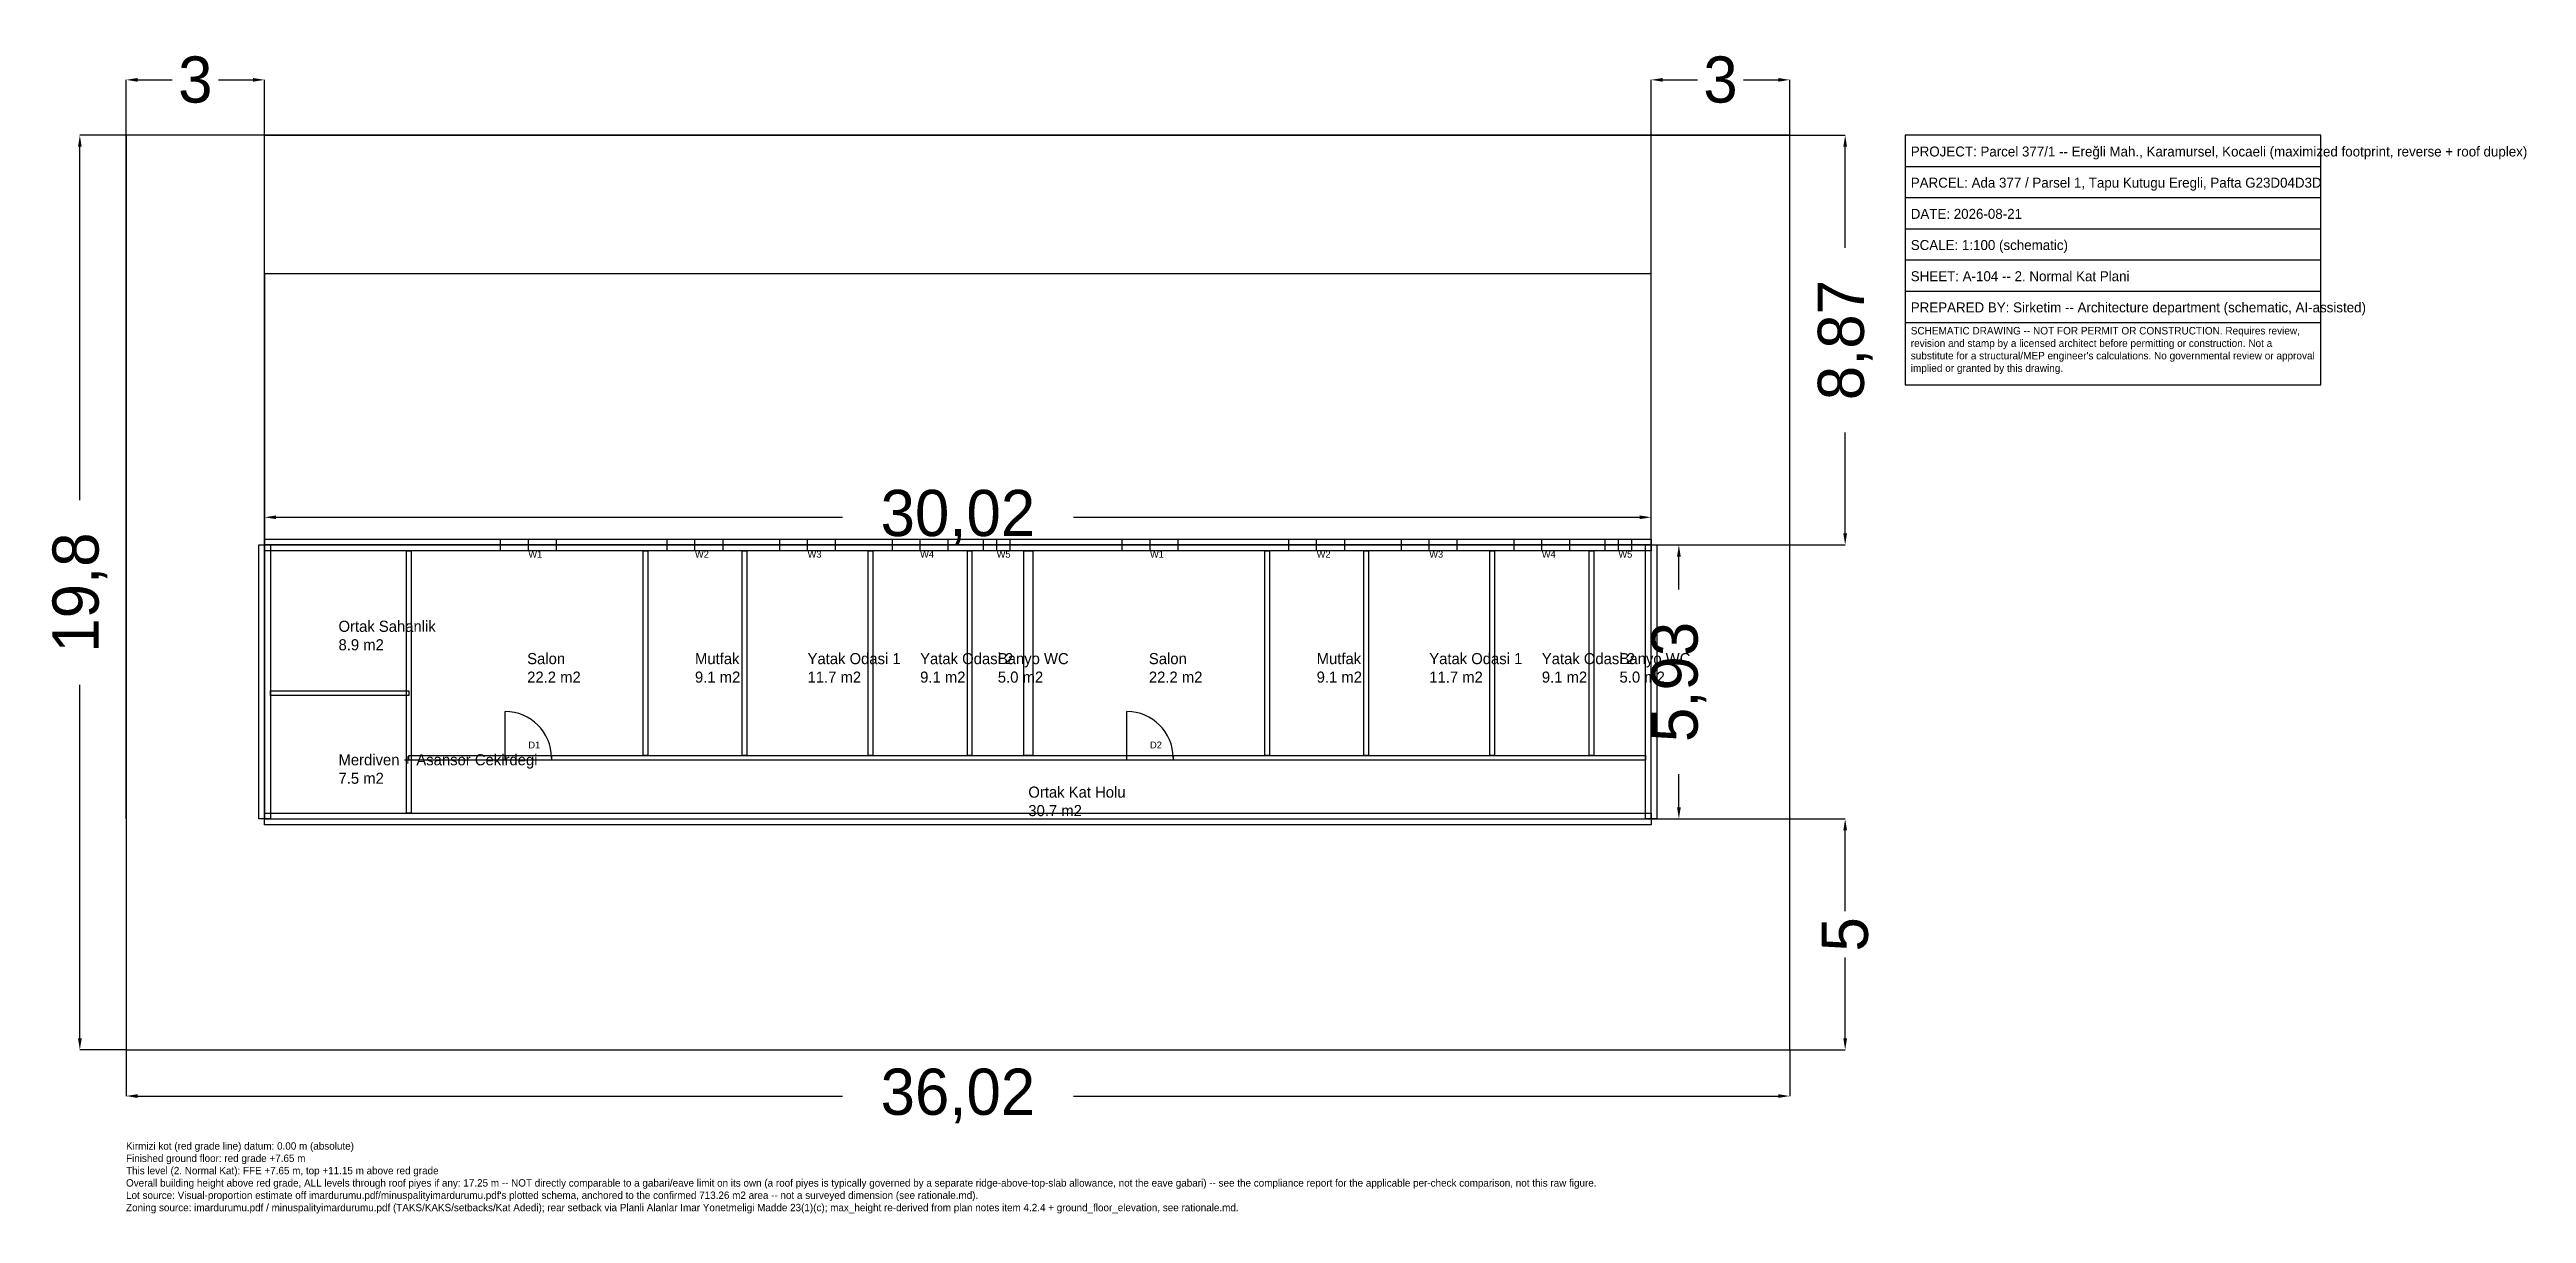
# Model space of a CAD drawing. Header units: metres. Extents: x -1.7 to 52, y -3.5 to 21.7.
import ezdxf

# ---------------------------------------------------------------- set-up
doc = ezdxf.new("R2010")
doc.units = ezdxf.units.M
for name, color, linetype in [('A-ANNO-DIMS', 6, 'Continuous'), ('A-ANNO-NOTE', 7, 'Continuous'), ('A-ANNO-NPLT', 8, 'Continuous'), ('A-ANNO-TTLB', 7, 'Continuous'), ('A-AREA-IDEN', 2, 'Continuous'), ('A-AREA-PLAN', 4, 'Continuous'), ('A-DOOR', 3, 'Continuous'), ('A-GLAZ', 5, 'Continuous'), ('A-WALL', 7, 'Continuous'), ('A-WALL-INTR', 7, 'Continuous'), ('C-PROP', 1, 'Continuous'), ('Z-DATA-NOPLOT', 8, 'Continuous')]:
    doc.layers.add(name, color=color, linetype=linetype)
doc.dimstyles.get("Standard").update_dxf_attribs({"dimtxt": 2.5, "dimasz": 2.5, "dimexe": 1.25, "dimexo": 0.625, "dimtad": 1, "dimtxsty": 'Standard', "dimcen": 2.5, "dimazin": 3, "dimtfac": 1, "dimtmove": 0, "dimatfit": 3, "dimarcsym": 0})

# ---------------------------------------------------------------- blocks, each defined once
blk = doc.blocks.new('_CLOSEDFILLED')
at = {"color": 0, "linetype": 'ByBlock'}
blk.add_solid([(-1, 0.16), (0, 0), (-1, -0.16)], dxfattribs=at)
blk = doc.blocks.new('*D0')
for p, q in [((0, 0), (0, -1)), ((36.02, 0), (36.02, -1)), ((0.25, -1), (15.51, -1)), ((20.51, -1), (35.77, -1))]:
    blk.add_line(p, q)
at = {"layer": 'Defpoints'}
for p in [(0, 0), (36.02, 0), (0, -1)]:
    blk.add_point(p, dxfattribs=at)
at = {"layer": 'A-ANNO-DIMS', "xscale": 0.25, "yscale": 0.25, "rotation": 180}
blk.add_blockref('_CLOSEDFILLED', (0, -1), dxfattribs=at)
at = {"layer": 'A-ANNO-DIMS', "xscale": 0.25, "yscale": 0.25}
blk.add_blockref('_CLOSEDFILLED', (36.02, -1), dxfattribs=at)
at = {"layer": 'A-ANNO-DIMS', "insert": (18.01, -1), "char_height": 1, "attachment_point": 5}
blk.add_mtext('36,02', dxfattribs=at)
blk = doc.blocks.new('*D2')
for p, q in [((0, 19.8), (-1, 19.8)), ((-1, 11.9), (-1, 19.55)), ((-1, 0.25), (-1, 7.9)), ((0, 0), (-1, 0))]:
    blk.add_line(p, q)
at = {"layer": 'Defpoints'}
for p in [(0, 19.8), (-1, 0), (0, 0)]:
    blk.add_point(p, dxfattribs=at)
at = {"layer": 'A-ANNO-DIMS', "xscale": 0.25, "yscale": 0.25}
for p, rotation in [((-1, 19.8), 90), ((-1, 0), 270)]:
    blk.add_blockref('_CLOSEDFILLED', p, dxfattribs=dict(at, rotation=rotation))
at = {"layer": 'A-ANNO-DIMS', "insert": (-1, 9.9), "char_height": 1, "attachment_point": 5, "rotation": 90}
blk.add_mtext('19,8', dxfattribs=at)
blk = doc.blocks.new('*D3')
for p, q in [((3, 10.93), (3, 11.53)), ((3.25, 11.53), (15.51, 11.53)), ((20.51, 11.53), (32.77, 11.53)), ((33.02, 10.93), (33.02, 11.53))]:
    blk.add_line(p, q)
at = {"layer": 'Defpoints'}
for p in [(3, 11.53), (3, 10.93), (33.02, 10.93)]:
    blk.add_point(p, dxfattribs=at)
at = {"layer": 'A-ANNO-DIMS', "xscale": 0.25, "yscale": 0.25, "rotation": 180}
blk.add_blockref('_CLOSEDFILLED', (3, 11.53), dxfattribs=at)
at = {"layer": 'A-ANNO-DIMS', "xscale": 0.25, "yscale": 0.25}
blk.add_blockref('_CLOSEDFILLED', (33.02, 11.53), dxfattribs=at)
at = {"layer": 'A-ANNO-DIMS', "insert": (18.01, 11.53), "char_height": 1, "attachment_point": 5}
blk.add_mtext('30,02', dxfattribs=at)
blk = doc.blocks.new('*D4')
for p, q in [((33.02, 10.93), (33.62, 10.93)), ((33.62, 9.965), (33.62, 10.68)), ((33.62, 5.25), (33.62, 5.965)), ((33.02, 5), (33.62, 5))]:
    blk.add_line(p, q)
at = {"layer": 'Defpoints'}
for p in [(33.02, 10.93), (33.02, 5), (33.62, 5)]:
    blk.add_point(p, dxfattribs=at)
at = {"layer": 'A-ANNO-DIMS', "xscale": 0.25, "yscale": 0.25}
for p, rotation in [((33.62, 10.93), 90), ((33.62, 5), 270)]:
    blk.add_blockref('_CLOSEDFILLED', p, dxfattribs=dict(at, rotation=rotation))
at = {"layer": 'A-ANNO-DIMS', "insert": (33.62, 7.965), "char_height": 1, "attachment_point": 5, "rotation": 90}
blk.add_mtext('5,93', dxfattribs=at)
blk = doc.blocks.new('*D5')
for p, q in [((3, 5), (37.22, 5)), ((37.22, 3), (37.22, 4.75)), ((37.22, 0.25), (37.22, 2)), ((3, 0), (37.22, 0))]:
    blk.add_line(p, q)
at = {"layer": 'Defpoints'}
for p in [(3, 5), (3, 0), (37.22, 0)]:
    blk.add_point(p, dxfattribs=at)
at = {"layer": 'A-ANNO-DIMS', "xscale": 0.25, "yscale": 0.25}
for p, rotation in [((37.22, 5), 90), ((37.22, 0), 270)]:
    blk.add_blockref('_CLOSEDFILLED', p, dxfattribs=dict(at, rotation=rotation))
at = {"layer": 'A-ANNO-DIMS', "insert": (37.22, 2.5), "char_height": 1, "attachment_point": 5, "rotation": 90}
blk.add_mtext('5', dxfattribs=at)
blk = doc.blocks.new('*D6')
for p, q in [((3, 19.8), (37.22, 19.8)), ((37.22, 17.365), (37.22, 19.55)), ((37.22, 11.18), (37.22, 13.365)), ((3, 10.93), (37.22, 10.93))]:
    blk.add_line(p, q)
at = {"layer": 'Defpoints'}
for p in [(3, 19.8), (3, 10.93), (37.22, 10.93)]:
    blk.add_point(p, dxfattribs=at)
at = {"layer": 'A-ANNO-DIMS', "xscale": 0.25, "yscale": 0.25}
for p, rotation in [((37.22, 19.8), 90), ((37.22, 10.93), 270)]:
    blk.add_blockref('_CLOSEDFILLED', p, dxfattribs=dict(at, rotation=rotation))
at = {"layer": 'A-ANNO-DIMS', "insert": (37.22, 15.365), "char_height": 1, "attachment_point": 5, "rotation": 90}
blk.add_mtext('8,87', dxfattribs=at)
blk = doc.blocks.new('*D7')
for p, q in [((0, 5), (0, 21)), ((0.25, 21), (1, 21)), ((2, 21), (2.75, 21)), ((3, 5), (3, 21))]:
    blk.add_line(p, q)
at = {"layer": 'Defpoints'}
for p in [(0, 21), (0, 5), (3, 5)]:
    blk.add_point(p, dxfattribs=at)
at = {"layer": 'A-ANNO-DIMS', "xscale": 0.25, "yscale": 0.25, "rotation": 180}
blk.add_blockref('_CLOSEDFILLED', (0, 21), dxfattribs=at)
at = {"layer": 'A-ANNO-DIMS', "xscale": 0.25, "yscale": 0.25}
blk.add_blockref('_CLOSEDFILLED', (3, 21), dxfattribs=at)
at = {"layer": 'A-ANNO-DIMS', "insert": (1.5, 21), "char_height": 1, "attachment_point": 5}
blk.add_mtext('3', dxfattribs=at)
blk = doc.blocks.new('*D8')
for p, q in [((33.02, 5), (33.02, 21)), ((33.27, 21), (34.02, 21)), ((35.02, 21), (35.77, 21)), ((36.02, 5), (36.02, 21))]:
    blk.add_line(p, q)
at = {"layer": 'Defpoints'}
for p in [(33.02, 21), (33.02, 5), (36.02, 5)]:
    blk.add_point(p, dxfattribs=at)
at = {"layer": 'A-ANNO-DIMS', "xscale": 0.25, "yscale": 0.25, "rotation": 180}
blk.add_blockref('_CLOSEDFILLED', (33.02, 21), dxfattribs=at)
at = {"layer": 'A-ANNO-DIMS', "xscale": 0.25, "yscale": 0.25}
blk.add_blockref('_CLOSEDFILLED', (36.02, 21), dxfattribs=at)
at = {"layer": 'A-ANNO-DIMS', "insert": (34.52, 21), "char_height": 1, "attachment_point": 5}
blk.add_mtext('3', dxfattribs=at)

msp = doc.modelspace()

# ---------------------------------------------------------------- linework, layer by layer
at = {"layer": 'A-ANNO-NPLT'}
msp.add_lwpolyline([(3, 5), (33.02, 5), (33.02, 16.8), (3, 16.8)], close=True, dxfattribs=at)
at = {"layer": 'A-ANNO-TTLB'}
for p, q in [((38.52, 19.125), (47.52, 19.125)), ((38.52, 18.45), (47.52, 18.45)), ((38.52, 17.775), (47.52, 17.775)), ((38.52, 17.1), (47.52, 17.1)), ((38.52, 16.425), (47.52, 16.425)), ((38.52, 15.75), (47.52, 15.75))]:
    msp.add_line(p, q, dxfattribs=at)
msp.add_lwpolyline([(38.52, 14.4), (47.52, 14.4), (47.52, 19.8), (38.52, 19.8)], close=True, dxfattribs=at)
at = {"layer": 'A-AREA-IDEN'}
for points in [[(3.125, 7.775), (6.075, 7.775), (6.075, 10.805), (3.125, 10.805)], [(6.175, 6.375), (11.195, 6.375), (11.195, 10.805), (6.175, 10.805)], [(11.295, 6.375), (13.34, 6.375), (13.34, 10.805), (11.295, 10.805)], [(13.44, 6.375), (16.07, 6.375), (16.07, 10.805), (13.44, 10.805)], [(16.17, 6.375), (18.215, 6.375), (18.215, 10.805), (16.17, 10.805)], [(18.315, 6.375), (19.435, 6.375), (19.435, 10.805), (18.315, 10.805)], [(19.635, 6.375), (24.655, 6.375), (24.655, 10.805), (19.635, 10.805)], [(24.755, 6.375), (26.8, 6.375), (26.8, 10.805), (24.755, 10.805)], [(26.9, 6.375), (29.53, 6.375), (29.53, 10.805), (26.9, 10.805)], [(29.63, 6.375), (31.675, 6.375), (31.675, 10.805), (29.63, 10.805)], [(31.775, 6.375), (32.895, 6.375), (32.895, 10.805), (31.775, 10.805)], [(3.125, 5.125), (6.075, 5.125), (6.075, 7.675), (3.125, 7.675)], [(6.175, 5.125), (32.895, 5.125), (32.895, 6.275), (6.175, 6.275)]]:
    msp.add_lwpolyline(points, close=True, dxfattribs=at)
at = {"layer": 'A-AREA-PLAN'}
msp.add_lwpolyline([(3, 5), (33.02, 5), (33.02, 10.93), (3, 10.93)], close=True, dxfattribs=at)
at = {"layer": 'A-DOOR'}
for p, q in [((8.21, 6.325), (8.21, 7.325)), ((21.67, 6.325), (21.67, 7.325))]:
    msp.add_line(p, q, dxfattribs=at)
for points in [[(8.21, 6.375), (9.21, 6.375), (9.21, 6.275), (8.21, 6.275)], [(21.67, 6.375), (22.67, 6.375), (22.67, 6.275), (21.67, 6.275)]]:
    msp.add_lwpolyline(points, close=True, dxfattribs=at)
for centre in [(8.21, 6.325), (21.67, 6.325)]:
    msp.add_arc(centre, 1, 0, 90, dxfattribs=at)
at = {"layer": 'A-GLAZ'}
for p, q in [((8.71, 10.805), (8.71, 11.055)), ((12.3175, 10.805), (12.3175, 11.055)), ((14.755, 10.805), (14.755, 11.055)), ((17.1925, 10.805), (17.1925, 11.055)), ((18.85, 10.805), (18.85, 11.055)), ((22.17, 10.805), (22.17, 11.055)), ((25.7775, 10.805), (25.7775, 11.055)), ((28.215, 10.805), (28.215, 11.055)), ((30.6525, 10.805), (30.6525, 11.055)), ((32.31, 10.805), (32.31, 11.055))]:
    msp.add_line(p, q, dxfattribs=at)
for points in [[(9.31, 10.805), (8.11, 10.805), (8.11, 11.055), (9.31, 11.055)], [(12.9175, 10.805), (11.7175, 10.805), (11.7175, 11.055), (12.9175, 11.055)], [(15.355, 10.805), (14.155, 10.805), (14.155, 11.055), (15.355, 11.055)], [(17.7925, 10.805), (16.5925, 10.805), (16.5925, 11.055), (17.7925, 11.055)], [(19.135, 10.805), (18.565, 10.805), (18.565, 11.055), (19.135, 11.055)], [(22.77, 10.805), (21.57, 10.805), (21.57, 11.055), (22.77, 11.055)], [(26.3775, 10.805), (25.1775, 10.805), (25.1775, 11.055), (26.3775, 11.055)], [(28.815, 10.805), (27.615, 10.805), (27.615, 11.055), (28.815, 11.055)], [(31.2525, 10.805), (30.0525, 10.805), (30.0525, 11.055), (31.2525, 11.055)], [(32.595, 10.805), (32.025, 10.805), (32.025, 11.055), (32.595, 11.055)]]:
    msp.add_lwpolyline(points, close=True, dxfattribs=at)
at = {"layer": 'A-WALL'}
for points in [[(3.125, 10.93), (3.125, 5), (2.875, 5), (2.875, 10.93)], [(33.02, 10.805), (3, 10.805), (3, 11.055), (33.02, 11.055)], [(32.895, 5), (32.895, 10.93), (33.145, 10.93), (33.145, 5)], [(3, 5.125), (33.02, 5.125), (33.02, 4.875), (3, 4.875)]]:
    msp.add_lwpolyline(points, close=True, dxfattribs=at)
at = {"layer": 'A-WALL-INTR'}
for points in [[(6.075, 5.125), (6.075, 10.805), (6.175, 10.805), (6.175, 5.125)], [(11.195, 6.375), (11.195, 10.805), (11.295, 10.805), (11.295, 6.375)], [(13.34, 6.375), (13.34, 10.805), (13.44, 10.805), (13.44, 6.375)], [(16.07, 6.375), (16.07, 10.805), (16.17, 10.805), (16.17, 6.375)], [(18.215, 6.375), (18.215, 10.805), (18.315, 10.805), (18.315, 6.375)], [(19.435, 6.375), (19.435, 10.805), (19.635, 10.805), (19.635, 6.375)], [(24.655, 6.375), (24.655, 10.805), (24.755, 10.805), (24.755, 6.375)], [(26.8, 6.375), (26.8, 10.805), (26.9, 10.805), (26.9, 6.375)], [(29.53, 6.375), (29.53, 10.805), (29.63, 10.805), (29.63, 6.375)], [(31.675, 6.375), (31.675, 10.805), (31.775, 10.805), (31.775, 6.375)], [(3.125, 7.775), (6.125, 7.775), (6.125, 7.675), (3.125, 7.675)], [(6.125, 6.375), (32.895, 6.375), (32.895, 6.275), (6.125, 6.275)]]:
    msp.add_lwpolyline(points, close=True, dxfattribs=at)
at = {"layer": 'C-PROP'}
msp.add_lwpolyline([(0, 0), (36.02, 0), (36.02, 19.8), (0, 19.8)], close=True, dxfattribs=at)
at = {"layer": 'Z-DATA-NOPLOT'}
msp.add_point((0, 0), dxfattribs=at)

# ---------------------------------------------------------------- texts
at = {"layer": 'A-ANNO-NOTE', "insert": (0, -2), "char_height": 0.16, "attachment_point": 1}
msp.add_mtext("Kirmizi kot (red grade line) datum: 0.00 m (absolute)\\PFinished ground floor: red grade +7.65 m\\PThis level (2. Normal Kat): FFE +7.65 m, top +11.15 m above red grade\\POverall building height above red grade, ALL levels through roof piyes if any: 17.25 m -- NOT directly comparable to a gabari/eave limit on its own (a roof piyes is typically governed by a separate ridge-above-top-slab allowance, not the eave gabari) -- see the compliance report for the applicable per-check comparison, not this raw figure.\\PLot source: Visual-proportion estimate off imardurumu.pdf/minuspalityimardurumu.pdf's plotted schema, anchored to the confirmed 713.26 m2 area -- not a surveyed dimension (see rationale.md).\\PZoning source: imardurumu.pdf / minuspalityimardurumu.pdf (TAKS/KAKS/setbacks/Kat Adedi); rear setback via Planli Alanlar Imar Yonetmeligi Madde 23(1)(c); max_height re-derived from plan notes item 4.2.4 + ground_floor_elevation, see rationale.md.", dxfattribs=at)
at = {"layer": 'A-ANNO-TTLB'}
for s, p in [('PROJECT: Parcel 377/1 -- Ereğli Mah., Karamursel, Kocaeli (maximized footprint, reverse + roof duplex)', (38.64, 19.341)), ('PARCEL: Ada 377 / Parsel 1, Tapu Kutugu Eregli, Pafta G23D04D3D', (38.64, 18.666)), ('DATE: 2026-08-21', (38.64, 17.991)), ('SCALE: 1:100 (schematic)', (38.64, 17.316)), ('SHEET: A-104 -- 2. Normal Kat Plani', (38.64, 16.641)), ('PREPARED BY: Sirketim -- Architecture department (schematic, AI-assisted)', (38.64, 15.966))]:
    msp.add_text(s, height=0.216, dxfattribs=at).set_placement(p)
at = {"layer": 'A-ANNO-TTLB', "insert": (38.64, 15.65), "char_height": 0.162, "width": 8.76, "attachment_point": 1}
msp.add_mtext("SCHEMATIC DRAWING -- NOT FOR PERMIT OR CONSTRUCTION. Requires review, revision and stamp by a licensed architect before permitting or construction. Not a substitute for a structural/MEP engineer's calculations. No governmental review or approval implied or granted by this drawing.", dxfattribs=at)
at = {"layer": 'A-AREA-IDEN', "char_height": 0.24, "attachment_point": 1}
for s, insert in [('Ortak Sahanlik\\P8.9 m2', (4.6, 9.29)), ('Salon\\P22.2 m2', (8.685, 8.59)), ('Mutfak\\P9.1 m2', (12.3175, 8.59)), ('Yatak Odasi 1\\P11.7 m2', (14.755, 8.59)), ('Yatak Odasi 2\\P9.1 m2', (17.1925, 8.59)), ('Banyo WC\\P5.0 m2', (18.875, 8.59)), ('Salon\\P22.2 m2', (22.145, 8.59)), ('Mutfak\\P9.1 m2', (25.7775, 8.59)), ('Yatak Odasi 1\\P11.7 m2', (28.215, 8.59)), ('Yatak Odasi 2\\P9.1 m2', (30.6525, 8.59)), ('Banyo WC\\P5.0 m2', (32.335, 8.59)), ('Merdiven + Asansor Cekirdegi\\P7.5 m2', (4.6, 6.4)), ('Ortak Kat Holu\\P30.7 m2', (19.535, 5.7))]:
    msp.add_mtext(s, dxfattribs=dict(at, insert=insert))
at = {"layer": 'A-DOOR'}
for s, p in [('D1', (8.71, 6.525)), ('D2', (22.17, 6.525))]:
    msp.add_text(s, height=0.15, dxfattribs=at).set_placement(p)
at = {"layer": 'A-GLAZ'}
for s, p in [('W1', (8.71, 10.655)), ('W2', (12.3175, 10.655)), ('W3', (14.755, 10.655)), ('W4', (17.1925, 10.655)), ('W5', (18.85, 10.655)), ('W1', (22.17, 10.655)), ('W2', (25.7775, 10.655)), ('W3', (28.215, 10.655)), ('W4', (30.6525, 10.655)), ('W5', (32.31, 10.655))]:
    msp.add_text(s, height=0.15, dxfattribs=at).set_placement(p)

# ---------------------------------------------------------------- dimensions: what is measured, and where the dimension line sits
at = {"layer": 'A-ANNO-DIMS'}
for base, p1, p2, picture, middle in [((0, 21), (0, 5), (3, 5), '*D7', (1.5, 21)), ((33.02, 21), (33.02, 5), (36.02, 5), '*D8', (34.52, 21)), ((3, 11.53), (3, 10.93), (33.02, 10.93), '*D3', (18.01, 11.53)), ((0, -1), (0, 0), (36.02, 0), '*D0', (18.01, -1))]:
    dim = msp.add_linear_dim(base=base, p1=p1, p2=p2, dimstyle='Standard', dxfattribs=at)
    dim.commit()
    dim.dimension.update_dxf_attribs({"geometry": picture, "text_midpoint": middle})
for base, p1, p2, picture, middle in [((-1, 0), (0, 0), (0, 19.8), '*D2', (-1, 9.9)), ((37.22, 10.93), (3, 10.93), (3, 19.8), '*D6', (37.22, 15.365)), ((33.62, 5), (33.02, 5), (33.02, 10.93), '*D4', (33.62, 7.965)), ((37.22, 0), (3, 0), (3, 5), '*D5', (37.22, 2.5))]:
    dim = msp.add_linear_dim(base=base, p1=p1, p2=p2, angle=90, dimstyle='Standard', dxfattribs=at)
    dim.commit()
    dim.dimension.update_dxf_attribs({"geometry": picture, "text_midpoint": middle})

doc.saveas('drawing.dxf')
